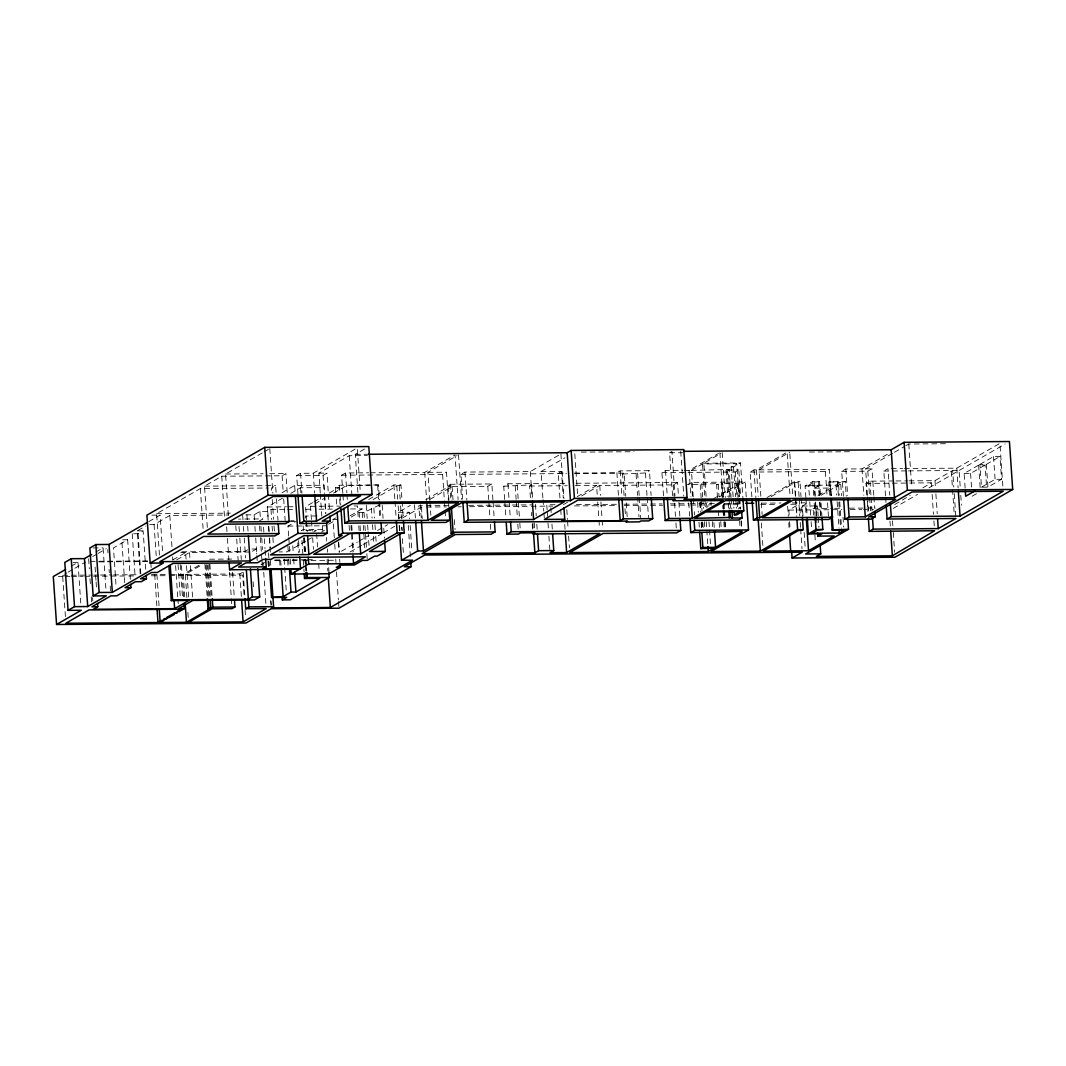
<?xml version="1.0" encoding="UTF-8"?>
<svg xmlns="http://www.w3.org/2000/svg" width="1066" height="1066" viewBox="0 0 1066 1066"><rect width="100%" height="100%" fill="white"/><g stroke="black" fill="none" stroke-linecap="round" stroke-linejoin="round"><path stroke-width="0.75" stroke-dasharray="5 3.75" d="M894.72 504.538L910.217 495.357M922.889 487.842L931.338 482.831L931.671 487.788M771.091 496.649L794.73 482.778L799.98 481.712L800.992 496.583M159.434 555.026L156.622 513.705L200.368 488.534L268.166 488.015M207.324 527.47L204.512 486.149L221.741 476.222L282.09 475.769L285.901 473.57L287.26 493.411M228.364 515.358L225.552 474.037L262.649 452.677M264.088 451.851L268.365 449.386M71.129 566.273L77.991 562.328L80.923 605.315M95.927 552.001L103.096 547.884L106.027 590.857M148.747 521.607L160.087 515.078L162.685 553.094M92.715 556.519L96.779 554.173M98.125 553.401L106.267 548.71M140.206 573.841L137.274 530.868L145.482 526.138M65.412 616.628L62.601 575.294L66.678 572.948M68.037 572.162L73.474 569.031M74.833 568.258L85.72 561.995M130.358 579.411L127.653 539.742L113.476 547.884L116.181 587.566M133.69 533.76L138.087 533.733L143.137 530.815L145.842 570.497M149.68 524.552L154.077 524.525L169.814 515.464L228.47 515.025M276.067 492.212L275.614 485.603L271.47 487.988L271.817 492.945M297.92 493.745L296.681 475.569L300.572 473.317L313.284 473.224L355.857 448.719M281.997 492.759L294.682 485.456L323.997 485.23L324.57 493.505M320.253 493.025L318.907 473.184L349.222 455.728L367.41 455.595M357.896 492.372L355.311 454.343L367.464 447.347M172.785 559.903L185.617 552.521L186.057 559.13M268.152 520.155L267.246 506.936L282.517 498.155M290.845 493.358L300.559 487.762L319.853 487.615L323.997 485.23M245.926 514.891L254.121 514.825L259.917 511.493L267.739 511.427L270.977 509.561L285.888 509.455M296.681 475.569L323.078 475.356L326.969 473.117L328.315 492.958M176.689 559.863L189.521 552.494L251.096 552.015M259.238 521.047L262.956 518.902L238.597 519.089M342.852 493.411L341.613 475.223L345.504 472.984L368.609 472.811M170.067 574.481L183.219 574.374L199.768 564.86M335.83 492.465L335.497 487.508L339.388 485.257L371.981 485.017M186.87 597.506L185.297 574.361L201.847 564.833M312.551 502.646L305.609 506.643L306.515 519.875M313.937 501.846L319.494 498.661M329.207 493.065L338.921 487.482L339.255 492.439M311.405 519.555L310.512 506.323L313.377 504.671M314.816 503.845L324.864 498.062M333.471 493.105L346.383 485.683L378.497 484.963L379.509 499.847M288.646 536.011L287.98 526.098L296.348 521.274M247.752 549.79L245.1 551.309L180.874 551.802M252.429 551.255L256.4 548.963L256.746 553.934M334.284 537.637L333.045 519.448L335.697 517.916M368.649 499.514L393.887 484.977L400.976 484.923L401.989 499.807M185.297 574.361L239.823 573.948L243.901 571.603M313.617 532.027L316.415 530.415L301.265 530.535L302.917 529.575L325.89 529.549M328.621 524.206L335.563 520.221M373.127 499.568L396.792 485.949L400.976 484.923M370.262 472.798L424.708 472.385L455.035 454.929L458.074 499.568M305.782 541.115L287.114 551.868L279.052 551.922M307.221 540.289L312.964 536.984M321.586 532.027L324.45 530.375M350.274 515.691L362.12 508.882L362.8 518.796M429.851 500.46L427.932 472.358L457.127 455.555M351.194 517.05L359.149 512.48L364.039 512.44L379.323 505.031M341.613 475.223L442.603 474.45L446.507 472.211L448.413 500.314M462.657 499.168L460.965 474.37L464.963 472.078L530.322 471.572L559.517 454.769M398.711 518.942L398.258 512.333L410.357 505.364M448.933 500.26L447.92 485.376L449.825 484.284L491.852 483.964L492.985 500.5M425.774 499.794L450.851 485.363L451.864 500.234M429.931 499.341L452.117 486.576L487.802 486.296L491.852 483.964M341.48 551.242L357.35 542.114M358.789 541.288L368.876 535.478M377.537 530.508L387.624 524.699M399.164 518.049L409.251 512.24L409.704 518.862M402.402 518.036L421.43 507.083L424.748 507.07M350.114 551.961L361.654 545.312M363.093 544.486L381.828 533.706M383.28 532.867L394.806 526.231M504.644 499.434L503.738 486.216L507.962 483.777L567.818 483.324M503.738 486.216L531.628 484.87L532.534 498.102M542.9 497.942L541.102 471.492L564.887 457.807M530.428 497.595L529.642 486.016L531.628 484.87M559.943 497.995L558.251 473.197L561.476 471.345L563.288 497.795M574.547 473.077L616.894 472.758L620.132 470.892L649.434 470.679L651.126 495.477M563.381 504.631L567.525 502.246M577.212 496.663L596.6 485.51L597.28 495.424M581.73 495.863L599.772 485.483L673.326 484.923L677.55 482.498L678.456 495.717M624.09 495.53L622.624 474.037L624.21 473.131L625.782 496.276M672.553 495.743L669.621 452.757L671.94 451.424L674.978 496.063M622.624 474.037L645.463 472.971L649.434 470.679M663.518 495.757L661.933 472.611L665.504 470.559L682.813 470.426M684.385 470.412L689.102 470.373L718.511 453.45M693.233 496.809L691.434 470.359L702.521 463.976L736.739 463.71L738.991 496.783M706.105 496.276L703.853 463.217L720.803 453.45M746.253 496.863L745.241 481.979L691.488 482.392L687.503 484.684L718.164 483.551L719.057 496.769M733.128 496.716L731.103 466.961L736.739 463.71M691.434 470.359L729.131 469.48L731.036 497.582M729.89 496.529L728.091 470.079L729.131 469.48M731.103 466.961L733.541 466.935L740.51 462.937L742.869 497.649M688.01 472.411L735.247 472.051L738.805 469.999L740.617 496.45M717.485 497.675L716.592 484.457L718.164 483.551M722.148 497.222L721.242 484.004L722.068 483.524L738.685 483.391L739.591 496.623M723.614 497.209L722.708 483.991L716.592 484.457M751.876 496.876L750.184 472.078L753.995 469.879L756.407 469.866L785.695 453.01M760.857 496.29L759.059 469.853L789.746 452.184M738.018 497.529L737.112 484.297L738.685 483.391M690.182 503.712L705.026 503.605L707.384 502.246M713.7 498.608L738.578 484.284L739.484 497.516M719.257 496.929L745.241 481.979M767.107 497.436L794.357 481.752L799.98 481.712M750.184 472.078L825.39 471.505L829.201 469.32L831.014 495.757M805.883 497.542L805.097 485.976L812.718 481.592L819.554 481.539L820.58 496.41M809.321 495.237L808.641 485.323L814.197 482.125L819.554 481.539M843.406 496.183L841.714 471.385L845.844 469L862.021 468.88L888.245 453.783M815.117 496.423L814.557 488.161L818.541 485.869L819.208 495.797M829.788 495.237L828.882 482.019L845.245 481.339L846.257 496.223M789.16 515.025L788.827 510.068L798.967 504.218L799.767 515.797M838.382 495.69L837.476 482.472L838.382 481.939L839.288 495.17M818.088 495.424L830.934 488.041L831.493 496.303M808.641 485.323L836.01 485.11L840.648 482.445L841.554 495.663M867.431 495.304L865.619 468.853L892.962 453.117M894.401 452.29L904.474 446.494M905.913 445.668L908.792 444.016L946.901 443.723M803.004 515.957L802.325 506.044L808.055 502.752M820.927 495.344L845.245 481.339M841.714 471.385L867.844 471.185L871.975 468.8L873.774 495.25M813.545 515.065L813.092 508.455L817.475 505.924L818.155 515.851M885.526 495.863L883.834 471.065L887.965 468.68L889.777 495.13M866.791 495.024L866.005 483.444L869.989 481.152L894.361 480.966M908.978 480.859L934.989 480.659L952.684 470.546L953.803 487.069M904.354 468.56L956.775 468.161L999.935 443.323L1002.973 487.948M893.135 508.455L917.52 494.424M928.979 487.828L1005.118 444.002M965.13 488.135L964.13 473.477L978.628 465.136L985.091 465.082L986.636 487.868M979.92 464.39L993.539 456.554L1000.001 456.501L1001.547 479.287L987.942 487.122L981.48 487.175L979.92 464.39L986.383 464.336L1000.001 456.501M964.13 473.477L970.593 473.437L985.091 465.082M981.48 487.175L995.098 479.34L1001.547 479.287M972.139 496.223L977.415 493.185M260.983 564.753L266.607 561.569M866.005 483.444L931.338 482.831M761.577 503.165L780.952 503.005M581.276 452.117L634.03 451.718M355.311 454.343L368.543 454.249M809.454 452.037L852.147 451.718M703.853 463.217L740.51 462.937M318.907 473.184L326.969 473.117M427.932 472.358L446.507 472.211M541.102 471.492L561.476 471.345M865.619 468.853L871.975 468.8M891.243 468.654L902.715 468.574M225.552 474.037L263.075 473.744M269.591 473.704L285.901 473.57M728.091 470.079L738.805 469.999M759.059 469.853L829.201 469.32M558.251 473.197L566.392 473.144M661.933 472.611L686.371 472.425M883.834 471.065L906.78 470.892M908.419 470.879L959.094 470.492L960.226 487.029M460.965 474.37L566.499 473.57M574.734 473.504L624.21 473.131M204.512 486.149L275.614 485.603M576.133 483.271L677.55 482.498M895.986 480.953L907.353 480.873M373.606 485.003L378.497 484.963M828.882 482.019L838.382 481.939M447.92 485.376L450.851 485.363M837.476 482.472L840.648 482.445M721.242 484.004L722.708 483.991M529.642 486.016L567.205 485.736M575.374 485.67L596.6 485.51M737.112 484.297L738.578 484.284M335.497 487.508L338.921 487.482M805.097 485.976L818.541 485.869M814.557 488.161L830.934 488.041M310.512 506.323L339.628 506.11M354.192 505.99L357.43 505.964L358.216 517.543M448.693 505.497L418.831 505.724L419.738 518.955M468.587 505.351L531.614 504.871M555.066 504.698L546.765 504.751L547.098 509.721M267.246 506.936L286.434 506.79M288.033 506.776L294.429 506.736M576.373 504.578L617.6 504.271M624.196 504.218L662.146 503.925M670.381 503.858L688.529 503.725M714.3 503.525L707.717 503.578L707.944 506.883M724.174 503.458L740.617 503.325M792.278 502.925L805.243 502.819L806.149 516.051M426.413 507.056L446.374 506.896M458.02 506.816L461.338 506.79M469.653 506.723L529.535 506.27M531.201 506.257L552.814 506.097M574.441 505.924L617.68 505.604M624.33 505.55L662.586 505.257M670.9 505.191L689.196 505.057M690.861 505.044L710.822 504.898M724.12 504.791L740.763 504.658M760.724 504.511L777.354 504.391M790.652 504.285L798.967 504.218M287.554 509.441L294.176 509.388M305.782 509.308L312.405 509.255M319.04 509.202L332.299 509.108M350.527 508.962L362.12 508.882M802.325 506.044L817.475 505.924M813.092 508.455L832.919 508.309M834.571 508.295L842.833 508.229M849.442 508.176L875.866 507.976M156.622 513.705L230.389 513.146M398.258 512.333L409.251 512.24M788.827 510.068L841.927 509.655M850.215 509.601L861.834 509.508M863.5 509.495L873.454 509.415M151.852 515.131L160.087 515.078M317.082 515.944L305.462 516.037L305.675 519.342M333.045 519.448L336.949 519.422M290.645 520.808L293.95 520.781M289.832 521.327L294.709 521.287M287.98 526.098L325.85 525.805M137.274 530.868L143.137 530.815M127.653 539.742L121.777 539.782L124.709 582.756M93.195 547.951L103.096 547.884M252.002 549.003L256.4 548.963M180.807 552.561L185.617 552.521M209.562 559.21L231.682 559.05M90.117 561.342L148.147 560.903M274.722 559.943L305.795 559.703M307.434 559.69L313.977 559.65M98.872 561.889L148.227 561.515M274.615 560.716L301.038 560.516M302.691 560.503L309.287 560.45M310.939 560.436L335.71 560.25M73.034 562.368L77.991 562.328M62.601 575.294L92.209 575.067M93.861 575.054L98.792 575.027M100.444 575.014L111.957 574.92M113.596 574.907L138.274 574.721M151.439 574.627L168.428 574.494M58.284 576.506L63.267 576.466M64.933 576.453L69.916 576.413M71.569 576.4L83.201 576.306M84.867 576.293L134.702 575.92M151.319 575.8L167.922 575.667M169.587 575.653L242.688 575.094L244.154 596.587M669.621 452.757L682.6 452.73M993.539 456.554L995.098 479.34M986.383 464.336L987.942 487.122M978.628 465.136L980.174 487.922M970.593 473.437L971.592 488.081M960.786 495.29L961.465 505.204M956.775 468.161L958.121 488.001M954.257 493.678L955.829 516.823M951.312 471.319L952.444 487.855M952.551 489.507L954.243 514.305M934.989 480.659L935.442 487.269M935.881 493.891L937.241 513.719M932.124 494.397L933.47 514.238M933.923 520.848L934.269 525.805M908.792 444.016L911.71 486.989M892.495 520.848L892.828 525.805M893.281 532.427L894.627 552.255M889.99 521.101L890.323 526.058M885.646 497.516L885.979 502.472M873.893 496.903L874.68 508.482M869.989 481.152L871.002 496.036M871.109 497.689L872.015 510.907M867.844 471.185L869.536 495.983M869.643 497.635L870.549 510.854M867.537 496.956L868.55 511.84M867.244 501.633L867.924 511.547M862.021 468.88L863.82 495.33M845.844 469L847.657 495.45M843.019 517.157L843.699 527.084M839.742 501.78L841.54 528.23M838.822 502.313L840.514 527.097M836.01 485.11L836.69 495.037M837.143 501.646L838.942 528.096M829.854 481.459L830.867 496.343M825.39 471.505L827.083 496.303M827.536 502.912L828.442 516.144M821.02 503.032L821.926 516.25M818.595 482.099L819.487 495.317M819.941 501.926L820.847 515.158M819.661 502.406L820.567 515.624M818.275 517.503L818.941 527.417M814.197 482.125L815.09 495.357M815.543 501.966L816.449 515.184M815.57 503.045L816.476 516.264M816.583 517.916L816.929 522.873M812.718 481.592L813.731 496.463M814.184 503.085L815.09 516.304M814.89 534.905L815.45 543.167M809.774 501.859L810.666 515.078M811.119 521.687L811.572 528.31M806.003 499.208L807.122 515.731M804.137 532.494L805.256 549.017M801.099 498.235L802.352 516.424M798.154 482.751L799.167 497.635M799.287 499.288L800.406 515.811M800.206 522.407L800.553 527.364M800.659 529.016L802.018 548.857M794.73 482.778L795.756 497.662M795.862 499.314L796.995 515.837M794.357 481.752L795.369 496.623M795.489 498.275L796.728 516.464M789.853 453.836L792.784 496.823M787.201 453.863L790.133 496.836M789.613 521.634L790.173 529.895M787.641 506.257L788.307 516.184M788.76 522.793L789.32 531.055M761.311 502.912L762.097 514.478M761.311 523.02L763.003 547.817M756.407 469.866L758.206 496.316M753.995 469.879L755.887 497.582M739.697 498.275L740.377 508.189M741.283 521.421L741.736 528.03M739.591 499.168L740.27 509.082M741.057 520.661L741.51 527.27M739.098 498.435L739.777 508.349M738.125 499.181L738.805 509.095M739.591 520.674L740.044 527.284M735.247 472.051L737.166 500.154M737.272 501.806L737.725 508.415M733.541 466.935L735.58 496.689M735.687 498.342L736.366 508.269M733.248 498.368L733.914 508.282M731.156 499.234L731.836 509.162M730.343 503.139L730.783 509.761M727.065 469.493L728.984 497.595M729.091 499.248L729.77 509.175M726.026 470.093L727.825 496.543M728.278 503.165L728.731 509.775M722.215 452.637L725.266 497.276M724.067 503.818L724.4 508.788M724.507 510.441L724.853 515.398M725.306 522.007L725.64 526.964M719.91 452.65L722.868 497.635M723.321 504.258L723.654 509.215M723.761 510.867L724.107 515.824M724.667 521.54L725.12 528.15M722.708 505.484L722.935 508.788M723.041 510.441L723.388 515.411M723.841 522.02L724.174 526.977M720.749 521.567L721.202 528.19M718.391 510.907L718.724 515.864M719.177 522.473L719.523 527.443M713.9 522.553L714.233 527.51M711.022 501.873L711.249 505.177M712.368 521.7L712.821 528.323M708.957 521.767L709.41 528.376M709.516 530.029L710.529 544.913M706.558 502.885L706.891 507.842M702.521 463.976L704.773 497.036M704.893 498.688L705.452 506.95M705.026 503.605L705.252 506.91M706.265 521.78L706.718 528.403M706.825 530.055L707.837 544.926M701.788 483.671L702.694 496.903M702.8 498.555L703.48 508.469M704.386 521.7L704.826 528.31M700.215 484.577L701.122 497.809M701.228 499.461L702.014 511.027M702.8 522.606L703.147 527.563M700.735 501.953L701.295 510.214M702.094 521.78L702.534 528.403M700.069 502.326L700.748 512.253M701.428 522.167L701.761 527.124M699.816 502.806L700.375 511.067M701.162 522.646L701.508 527.603M697.63 502.353L698.31 512.266M698.976 522.18L699.323 527.137M693.34 498.462L693.793 505.071M694.246 511.693L694.472 514.998M691.488 482.392L692.5 497.262M689.102 470.373L690.901 496.823M688.743 502.859L689.649 516.091M680.734 451.358L683.786 495.996M678.909 502.326L679.921 517.21M673.326 484.923L674.112 496.503M674.565 503.112L675.471 516.33M675.924 522.953L676.377 529.562M665.504 470.559L667.196 495.357M645.463 472.971L647.035 496.116M647.155 497.769L648.501 517.596M637.641 473.024L639.227 496.17M639.334 497.822L640.693 517.663M636.069 473.93L637.535 495.424M637.641 497.076L639 516.917M626.235 502.885L627.248 517.756M624.996 508.749L625.555 517.01M620.132 470.892L621.824 495.69M616.894 472.758L618.48 495.903M599.772 485.483L600.451 495.41M600.904 502.019L602.024 518.542M602.143 520.195L602.703 528.47M597.72 502.046L598.852 518.569M598.959 520.221L599.532 528.496M574.801 453.823L577.732 496.796M566.806 509.615L567.485 519.528M567.592 521.181L568.165 529.456M568.604 536.065L569.404 547.631M560.903 453.969L563.954 498.608M564.727 524.472L565.06 529.429M560.729 509.561L561.289 517.836M550.829 507.576L551.162 512.533M551.948 524.099L552.295 529.056M547.204 511.374L547.551 516.33M548.004 522.94L548.444 529.549M548.897 536.171L549.803 549.39M543.007 499.594L543.807 511.174M543.913 512.826L544.26 517.783M535.452 504.378L536.238 515.944M536.798 524.219L537.144 529.176M534.226 522.9L534.679 529.509M530.322 471.572L532.121 498.022M532.853 523.06L533.293 529.669M531.441 512.466L531.668 515.771M532.227 524.046L532.574 529.003M517.21 484.977L519.355 516.397M519.808 523.006L520.261 529.615M515.224 486.123L516.131 499.354M516.237 501.007L517.37 517.53M517.81 524.152L518.156 529.109M507.962 483.777L510.334 518.502M504.751 501.087L505.884 517.623M493.092 502.153L494.224 518.676M487.802 486.296L488.694 499.528M488.814 501.18L489.934 517.703M490.387 524.325L490.84 530.935M464.963 472.078L466.868 500.181M458.513 454.756L461.565 499.381M452.117 486.576L453.023 499.794M454.369 519.635L455.049 529.549M449.825 484.284L450.838 499.155M448.533 501.966L448.866 506.923M442.603 474.45L444.295 499.248M444.415 500.9L444.975 509.175M445.082 510.827L445.655 519.089M429.958 502.113L430.864 515.331M424.708 472.385L426.627 500.487M421.43 507.083L422.216 518.662M420.31 504.658L421.217 517.876M414.501 504.698L415.407 517.916M410.157 525.471L411.849 550.269M408.238 525.378L410.49 558.437M402.109 501.46L403.228 517.996M399.244 485.936L400.136 499.155M400.589 505.764L401.496 518.995M402.055 527.257L402.282 530.562M401.602 527.084L401.829 530.388M402.402 538.663L403.414 553.534M396.792 485.949L397.698 499.168M398.151 505.79L399.044 519.009M399.497 525.618L399.843 530.588M399.164 525.551L399.497 530.508M393.887 484.977L394.9 499.861M395.02 501.513L396.152 518.049M382.161 505.111L383.067 518.329M383.747 528.256L384.426 538.17M379.616 501.5L380.749 518.023M377.657 485.443L378.683 500.314M378.79 501.966L379.922 518.502M373.846 508.176L374.526 518.089M374.979 524.712L375.312 529.669M375.765 536.278L376.218 542.887M371.408 508.189L372.087 518.116M372.54 524.725L372.873 529.682M373.327 536.291L373.78 542.914M366.278 505.231L367.184 518.449M367.637 525.058L367.97 530.029M368.09 531.681L369.103 546.552M364.039 512.44L364.479 519.049M364.932 525.658L366.398 547.151M366.851 553.76L367.184 558.717M363.253 525.405L364.825 548.55M357.39 449.559L360.321 492.532M359.149 512.48L359.602 519.089M360.055 525.698L360.495 532.307M358.776 525.805L359.229 532.414M349.222 455.728L351.807 493.758M351.753 525.311L353.566 551.762M350.954 525.618L352.753 552.068M345.504 472.984L346.863 492.812M346.97 494.464L347.423 501.087M349.088 525.351L349.541 531.961M342.972 495.064L343.532 503.325M339.388 485.257L339.961 493.531M340.067 495.184L340.747 505.097M339.708 499.048L340.161 505.657M336.283 499.075L336.856 507.336M338.708 541.954L339.388 551.868M338.535 542.567L339.201 552.481M339.654 559.09L339.881 562.395M334.737 544.246L335.19 550.856M335.75 559.117L335.977 562.435M336.496 571.829L338.402 599.931M338.522 601.584L338.855 606.541M328.435 494.611L329.554 511.147M324.677 495.157L325.916 513.346M323.078 475.356L324.317 493.545M324.424 495.197L325.663 513.386M326.636 537.384L326.676 541.115M327.435 548.95L327.648 552.255M328.101 558.864L329.008 572.096M327.062 559.543L327.862 571.123M320.306 494.238L321.825 516.157M322.452 525.645L322.905 532.254M313.284 473.224L314.63 493.065M316.642 533.72L317.548 546.951M318.667 563.474L319.24 571.749M311.525 521.207L312.205 531.121M312.644 537.73L313.444 549.31M306.622 521.527L307.301 531.441M305.795 520.994L306.475 530.908M300.572 473.317L301.931 493.158M304.463 537.837L305.476 552.721M305.929 559.33L306.715 570.896M304.21 537.984L305.236 552.854M305.675 559.477L306.022 564.434M306.129 566.086L306.475 571.043M300.559 487.762L300.892 492.732M303.144 525.791L303.597 532.4M303.49 537.85L304.503 552.721M304.956 559.33L305.289 564.3M305.409 565.953L305.742 570.91M301.945 540.449L302.851 553.68M303.29 560.29L304.09 571.856M298.6 540.595L299.399 552.161M294.682 485.456L295.242 493.731M297.814 542.767L298.48 552.694M292.75 545.752L293.203 552.375M293.656 558.984L294.109 565.593M288.766 537.664L289.779 552.548M290.232 559.157L290.685 565.766M287.86 545.792L288.313 552.401M288.766 559.024L289.219 565.633M282.09 475.769L283.223 492.292M283.676 498.915L285.142 520.395M287.673 560.13L288.126 566.739M284.116 559.317L284.569 565.926M284.689 567.578L286.368 592.376M276.52 498.835L277.986 520.315M280.664 560.236L281.118 566.859M279.612 560.183L280.065 566.806M269.791 448.573L272.829 493.198M272.256 499.554L273.616 519.395M274.069 526.004L274.402 530.975M270.977 509.561L271.657 519.488M272.096 526.098L272.443 531.055M272.896 537.664L273.336 544.286M267.739 511.427L268.312 519.688M268.752 526.311L269.098 531.268M269.551 537.877L270.218 547.791M268.605 526.777L268.938 531.734M269.392 538.343L270.404 553.227M270.404 560.316L270.897 567.019M268.512 552.814L269.418 566.046M268.286 561.649L268.619 566.606M270.991 601.317L271.217 604.622M268.019 560.769L268.352 565.726M270.724 600.438L271.057 605.395M263.529 527.164L263.862 532.121M264.315 538.73L264.994 548.657M265.101 550.309L265.554 556.918M259.917 511.493L260.49 519.755M260.943 526.364L261.277 531.321M261.73 537.93L262.516 549.51M263.062 562.302L263.275 565.606M263.728 572.215L265.98 605.275M259.571 526.004L259.904 530.961M260.357 537.57L261.37 552.455M261.49 554.107L261.823 559.064M261.943 560.716L262.276 565.673M254.121 514.825L254.468 519.782M254.907 526.391L255.254 531.361M255.707 537.97L256.826 554.493M256.853 555.586L257.199 560.543M253.135 581.783L253.575 588.392M246.899 514.678L247.245 519.635M247.698 526.244L248.032 531.201M242.635 514.918L242.981 519.875M243.434 526.484L243.768 531.441M244.221 538.05L245.553 557.931M243.208 572.375L244.9 597.173M245.047 609.819L245.62 618.08M239.024 526.511L239.37 531.481M239.823 538.09L241.289 559.583M239.823 573.948L241.409 597.093M235.799 525.725L236.252 532.334M236.705 538.943L238.171 560.436M232.575 572.269L234.267 597.067M226.645 526.764L226.991 531.734M227.444 538.343L228.91 559.837M229.563 572.295L231.255 597.08M231.362 598.732L231.815 605.355M221.741 476.222L224.553 517.556M209.909 564.18L212.161 597.24M208.963 564.18L211.215 597.24M207.91 565.326L210.055 596.733M206.897 564.194L209.149 597.253M205.965 565.34L208.097 596.747M200.368 488.534L203.18 529.855M204.939 564.207L207.19 597.266M189.521 552.494L189.975 559.104M190.428 565.713L192.679 598.772M186.51 565.74L188.762 598.799M187.882 612.39L188.336 619M183.219 574.374L184.791 597.52M181.473 565.606L183.725 598.666M180.261 564.58L182.526 597.64M178.062 564.594L180.327 597.666M175.61 565.646L178.195 603.676M169.814 515.464L171.959 546.871M172.639 556.798L172.865 560.103M154.077 524.525L156.329 557.585M156.929 574.574L159.061 605.994M154.73 574.601L156.862 606.008M150.919 564.247L151.145 567.552M138.087 533.733L140.899 575.054M132.224 533.773L135.036 575.094M107.733 549.59L107.959 552.894M109.078 569.431L109.305 572.735M110.211 585.954L110.544 590.91M95.074 567.072L95.967 580.304M96.087 581.956L96.646 590.218M92.595 597.706L92.822 601.011M88.638 558.851L89.317 568.778M89.997 578.691L90.557 586.953M91.236 596.88L91.569 601.837"/><path stroke-width="1.5" d="M820.18 545.605L820.753 553.867L816.356 556.399L892.362 555.812L934.602 530.761L869.27 531.388L868.364 518.156M91.623 554.48L84.454 558.611L71.249 558.704L64.799 562.435L68.064 610.365L81.256 610.272L56.565 624.476L53.3 576.533L65.639 569.431M147.335 522.42L109.052 544.446L95.86 544.553L89.89 547.977L93.168 595.921L106.36 595.814L87.718 606.554L74.527 606.647L68.064 610.365M368.543 454.249L567.179 452.744L571.149 450.452L683.799 449.599L687.077 497.529L574.414 498.395L570.443 500.674L358.576 502.286L372.074 494.517L368.809 446.574L264.714 447.36L146.895 515.171L150.159 563.115L163.364 563.008L112.33 592.39L99.125 592.483L93.168 595.921M150.159 563.115L267.979 495.304L372.074 494.517M97.552 603.449L97.779 606.754L93.382 609.272L174.624 608.659L188.882 600.451L171.28 600.598L168.921 565.873M130.692 584.368L130.918 587.672L116.754 595.827L110.877 595.881L91.916 606.794L97.779 606.754M146.189 575.453L146.415 578.758L141.352 581.663L135.489 581.716L125.055 587.726L130.918 587.672M287.487 496.716L289.179 521.514L285.368 523.712L225.006 524.166L207.777 534.079L278.879 533.546L278.213 523.619M278.879 533.546L274.748 535.932L203.633 536.465L159.887 561.649L250.057 560.956L297.947 533.4L327.275 533.173L326.596 523.259M298.027 495.397L299.946 523.499L303.837 521.261L316.549 521.167L360.548 495.85L273.056 496.503L228.817 521.967L289.179 521.514M171.28 600.598L172.612 599.825L248.365 599.252L252.336 596.96L259.678 596.907L257.759 568.804M229.123 563.141L229.576 569.75L241.502 562.888L173.092 563.408L157.342 572.469L151.479 572.509L140.539 578.798L146.415 578.758M329.9 516.104L330.233 521.061L326.343 523.299L299.946 523.499M181.113 609.232L176.983 611.604L179.181 611.591L184.405 608.579L184.072 603.623M266.233 566.832L262.502 568.977L300.519 568.698L308.727 563.981L353.539 563.634L365.398 556.812L274.242 557.505L271.017 559.37L263.195 559.423L257.399 562.768L245.913 562.848L238.611 567.045L266.233 566.832L265.661 558.571M327.275 533.173L323.131 535.558L303.823 535.705L270.511 554.88L308.887 554.587L342.186 535.412L338.761 535.438L337.189 512.293M343.865 508.282L344.878 523.166L348.782 520.914L427.986 520.315L458.3 502.872L352.486 503.672L322.172 521.127L330.233 521.061M207.297 598.919L207.977 608.846L212.827 607.154L234.946 606.994L234.493 600.371M338.761 535.438L342.666 533.2L381.761 532.907L381.082 522.98M188.562 622.304L212.001 608.806L232.042 608.659L234.946 606.994M290.898 569.071L291.245 574.041L299.613 569.217L229.576 569.75M259.678 596.907L254.374 599.958L192.786 600.425L178.542 608.633L184.405 608.579M245.007 598.826L245.686 608.739L248.911 606.887L273.602 606.701L270.977 568.591M381.761 532.907L349.648 533.613L313.777 554.267L360.694 553.907L397.165 532.92L404.241 532.867L403.454 521.301M269.645 569.351L271.564 597.453L283.156 596.614L291.018 592.083L295.908 592.043L319.68 578.358L304.53 578.478L304.196 573.508M304.53 578.478L306.195 577.519L329.154 577.492L328.821 572.522M183.312 609.219L88.984 609.925L65.865 623.237L243.101 621.891L266.207 608.579L245.686 608.739M282.09 596.56L282.317 599.865L286.714 597.333L271.564 597.453M340.001 564.047L340.227 567.352L329.114 573.748L291.245 574.041M273.602 606.701L271.444 607.94L330.34 607.487L412.515 560.183L401.522 560.263L399.723 533.813M404.241 532.867L400.07 533.893L369.436 551.508L385.319 551.389L384.639 541.475M329.154 577.492L290.378 599.798L282.317 599.865M385.319 551.389L377.124 556.119L374.672 556.132L367.304 560.383L362.413 560.41L354.458 564.993L340.294 565.1L336.31 567.392L340.227 567.352M448.986 508.575L449.772 520.155L445.881 522.393L344.878 523.166M462.884 502.472L464.23 522.313L468.227 520.008L533.586 519.515L564.18 501.913L461.791 502.686L431.197 520.288L449.772 520.155M401.522 560.263L417.659 550.989L423.469 550.935L454.116 533.293L451.185 533.32L449.506 508.522M451.185 533.32L453.09 532.227L495.13 531.907L494.451 521.98M410.716 561.755L411.05 566.712L338.975 608.193L271.284 608.713L245.953 623.037L56.565 624.476M495.13 531.907L491.066 534.239L455.395 534.506L422.109 553.667L534.879 552.814L538.61 550.669L553.76 550.549L552.628 534.026M506.217 522.58L507.003 534.159L511.227 531.721L680.828 530.428L680.028 518.862M563.954 507.709L564.753 519.275L561.515 521.141L620.172 520.688L623.397 518.836L652.712 518.622L651.353 498.781M553.76 550.549L550.029 552.694L566.646 552.574L599.865 533.453L532.907 533.959L534.892 532.813L520.475 532.92L518.489 534.066L507.003 534.159M687.077 497.529L684.012 499.301L894.454 497.702L907.379 490.267L1012.7 489.467L1009.435 441.524L904.115 442.323L891.189 449.759L684.052 451.331M652.712 518.622L648.728 520.901L640.906 520.968L639.334 521.874L625.902 521.98L627.474 521.074L464.23 522.313M663.745 499.061L665.211 520.541L668.768 518.502L692.367 518.316L723.174 500.58L672.886 500.7L675.204 499.368L577.945 500.101L544.366 519.435L564.753 519.275M680.828 530.428L676.604 532.867L603.05 533.426L569.737 552.588L708.29 551.535L714.18 548.151L700.788 548.63L699.656 532.107M689.875 519.395L690.781 532.614L694.752 530.335L748.519 529.922L746.48 500.167M734.141 511.587L734.367 514.891L740.004 511.653L705.799 511.92L694.699 518.303L732.395 517.423L731.942 510.814M732.395 517.423L731.356 518.023L742.083 517.943L741.63 511.334M742.989 499.301L743.775 510.867L736.819 514.878L734.367 514.891M742.083 517.943L738.511 519.995L665.211 520.541M700.788 548.63L702.854 547.444L715.579 547.351L741.843 532.227L740.377 532.24L741.949 531.334L690.781 532.614M752.103 500.181L753.449 520.021L757.26 517.823L759.672 517.81L790.359 500.141L725.493 500.58L707.118 511.147L743.775 510.867M748.519 529.922L710.982 551.522L760.338 551.149L797.621 529.682L803.244 529.642L802.458 518.076M803.244 529.642L798.008 530.721L763.229 551.122L808.521 550.762L834.198 535.985L817.822 536.105L817.595 532.8M831.24 499.075L832.479 517.25L828.668 519.448L753.449 520.021M807.348 519.035L808.361 533.919L815.983 529.535L822.832 529.482L822.046 517.903M822.832 529.482L817.462 530.068L811.906 533.266L839.275 533.053L843.926 530.388L832.146 529.962L831.253 516.73M843.632 499.488L844.978 519.329L849.122 516.943L865.286 516.823L895.653 499.341L793.011 500.127L762.323 517.783L832.479 517.25M817.822 536.105L821.806 533.813L808.361 533.919M832.146 529.962L848.509 529.282L847.843 519.369M791.638 551.389L792.091 557.998L802.245 552.161L424.694 555.026L404.307 566.766L411.05 566.712M848.509 529.282L805.603 553.987L820.753 553.867M874.906 511.787L875.239 516.744L871.109 519.129L844.978 519.329M886.206 505.777L887.112 519.009L891.243 516.624L960.04 516.104L1003.199 491.253L912.056 491.946L868.883 516.797L875.239 516.744M869.27 531.388L873.254 529.096L938.253 528.603L955.949 518.476L887.112 519.009M974.91 490.96L965.676 496.263L965.343 491.386M1012.7 489.467L894.974 557.225L792.091 557.998M745.56 503.299L753.782 503.232M207.977 608.846L209.935 608.819L186.483 622.317L185.244 604.129M958.347 491.306L960.04 516.104M937.574 518.676L938.253 528.603M904.115 442.323L907.379 490.267M891.189 449.759L894.454 497.702M890.337 503.405L891.243 516.624M890.67 531.015L892.362 555.812M872.468 517.516L873.254 529.096M864.046 498.635L865.286 516.823M847.883 498.755L849.122 516.943M839.049 529.749L839.275 533.053M831.094 499.648L833.119 529.402M815.197 517.956L815.983 529.535M806.376 519.355L808.521 550.762M796.955 519.768L797.621 529.682M789.546 534.359L790.679 550.895M758.432 499.621L759.672 517.81M758.206 519.742L760.338 551.149M755.994 499.208L757.26 517.823M729.877 510.827L730.33 517.436M728.838 511.427L729.291 518.036M714.46 530.815L715.579 547.351M707.957 546.578L708.29 551.535M701.841 532.56L702.854 547.444M694.073 520.408L694.752 530.335M691.128 500.127L692.367 518.316M667.423 498.661L668.768 518.502M622.051 498.995L623.397 518.836M618.706 499.208L620.172 520.688M571.149 450.452L574.414 498.395M567.179 452.744L570.443 500.674M565.286 532.734L566.646 552.574M537.477 534.133L538.61 550.669M532.347 501.326L533.586 519.515M533.52 532.973L534.879 552.814M510.561 521.807L511.227 531.721M466.988 501.833L468.227 520.008M451.411 507.429L453.09 532.227M426.746 502.139L427.986 520.315M421.443 521.181L423.469 550.935M415.633 521.234L417.659 550.989M396.365 521.354L397.165 532.92M359.349 534.066L360.694 553.907M352.979 555.373L353.539 563.634M347.756 506.044L348.782 520.914M340.973 508.402L342.666 533.2M328.301 577.732L330.34 607.487M314.75 494.717L316.549 521.167M307.648 536.398L308.887 554.587M308.274 557.358L308.727 563.981M302.158 496.463L303.837 521.261M306.835 572.549L306.915 577.652L306.582 572.695M305.849 572.562L306.195 577.519M299.733 557.118L300.519 568.698M295.469 497.036L297.947 533.4M294.549 572.202L295.908 592.043M289.446 568.938L291.018 592.083M281.237 568.511L283.156 596.614M264.714 447.36L267.979 495.304M248.365 536.158L250.057 560.956M250.43 568.858L252.336 596.96M246.339 569.497L248.365 599.252M248.471 600.265L248.911 606.887M241.636 600.398L243.101 621.891M212.267 598.892L212.827 607.154M210.282 600.038L210.841 608.3M208.323 600.051L208.896 608.313M174.064 600.398L174.624 608.659M170.24 565.113L172.612 599.825M159.287 609.299L160.193 622.517L164.097 620.265L161.899 620.292L157.995 622.531L157.088 609.312M109.052 544.446L112.33 592.39M95.86 544.553L99.125 592.483M84.454 558.611L87.718 606.554M71.249 558.704L74.527 606.647M164.697 618.68L163.791 619.199L166.896 618.653L164.697 618.68M172.266 614.322L166.469 617.654L168.668 617.64L174.464 614.309L172.266 614.322M175.184 612.644L173.598 613.55L177.382 612.63L175.184 612.644"/></g></svg>
